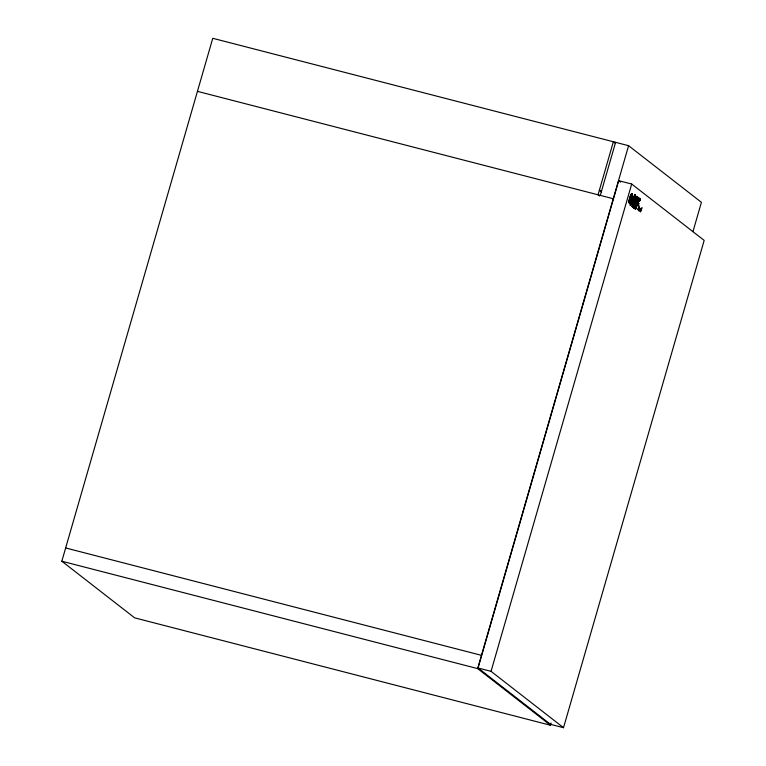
<?xml version="1.0" encoding="UTF-8"?>
<svg xmlns="http://www.w3.org/2000/svg" width="766" height="766" viewBox="0 0 766 766"><rect width="100%" height="100%" fill="white"/><g stroke="black" fill="none" stroke-linecap="round" stroke-linejoin="round"><path stroke-width="1.15" d="M637.408 209.463L637.733 208.984M551.118 723.027L550.476 725.239L134.653 617.846L61.826 561.219L212.756 38.3L628.589 145.693L701.417 202.32L692.943 231.667M600.285 195.378L615.596 142.332M550.476 725.239L477.658 668.603L628.589 145.693M478.051 667.981L618.698 180.68L631.691 184.041L704.174 240.4L563.517 727.7L550.524 724.349L478.051 667.981L491.044 671.342L563.517 727.7M491.044 671.342L631.691 184.041M641.774 208.113L642.032 207.49M631.998 197.484L632.323 196.948M631.49 194.449L632.343 193.779M633.032 207.347L634.104 205.642M635.1 208.955L636.9 206.083M630.59 195.177L631.51 193.712M630.159 196.201L631.883 193.472M629.891 196.986L630.523 195.981M631.758 194.373L632.228 193.616M629.518 198.27L629.92 197.628M629.393 198.825L629.757 198.241M630.456 197.13L631.452 195.55M632.046 194.612L632.41 194.028M629.279 199.351L629.633 198.796M630.227 197.848L631.586 195.675M632.113 194.842L632.467 194.277M629.202 199.83L629.528 199.313M630.054 198.471L630.772 197.331M631.27 196.536L631.691 195.866M632.161 195.119L632.496 194.583M629.125 200.29L629.451 199.773M629.92 199.026L630.542 198.049M631.337 196.785L631.73 196.163M632.189 195.426L632.515 194.909M629.077 200.711L629.393 200.213M629.824 199.524L630.37 198.662M631.299 197.197L631.72 196.517M632.189 195.78L632.505 195.273M629.039 201.123L629.355 200.625M629.767 199.964L630.246 199.208M631.261 197.59L631.672 196.939M632.17 196.153L632.486 195.646M629.03 201.496L629.346 200.989M629.748 200.347L630.179 199.667M632.132 196.565L632.448 196.058M629.02 201.851L629.336 201.343M629.757 200.673L630.188 199.993M632.074 197.006L632.4 196.489M629.039 202.176L629.365 201.649M629.058 202.483L629.413 201.918M629.93 201.113L630.945 199.486M631.883 198.001L632.237 197.436M629.125 202.741L629.489 202.157M630.121 201.152L630.839 200.003M631.749 198.566L632.122 197.973M629.192 202.98L629.604 202.32M631.577 199.179L631.988 198.538M629.307 203.143L629.786 202.387M631.356 199.888L631.826 199.141M629.461 203.249L630.112 202.214M630.993 200.816L631.615 199.821M634.353 195.474L634.784 194.794M629.681 203.249L631.347 200.596M633.769 196.747L634.928 194.909M630.083 202.961L630.925 201.621M633.185 198.03L635.081 195.024M632.601 199.304L635.225 195.139M632.017 200.587L635.378 195.253M631.433 201.86L635.464 195.454M630.839 203.143L633.875 198.337M634.229 197.762L635.32 196.029M630.255 204.426L633.348 199.524M634.076 198.356L635.186 196.603M630.083 205.058L632.812 200.711M633.922 198.949L635.043 197.178M630.227 205.173L632.592 201.42M633.769 199.543L634.899 197.752M630.37 205.288L632.735 201.535M633.616 200.127L634.755 198.327M630.523 205.403L631.222 204.283M631.778 203.411L632.888 201.64M633.463 200.721L634.612 198.901M631.921 203.517L633.032 201.755M633.31 201.314L634.468 199.486M632.074 203.632L634.325 200.06M636.374 196.805L636.699 196.287M632.218 203.746L634.181 200.635M636.106 197.58L636.852 196.402M632.362 203.861L634.037 201.209M635.837 198.356L636.996 196.517M632.515 203.976L633.894 201.784M635.569 199.131L637.14 196.632M632.534 204.292L633.75 202.358M635.301 199.907L637.293 196.747M632.381 204.886L633.616 202.933M635.033 200.673L637.436 196.862M632.228 205.47L633.472 203.507M634.765 201.448L636.498 198.691M636.584 198.566L637.58 196.986M632.084 206.064L633.329 204.082M634.497 202.224L636.24 199.466M636.728 198.681L637.705 197.13M631.998 206.542L633.185 204.656M634.229 203L635.972 200.232M636.862 198.815L637.819 197.302M632.142 206.657L633.042 205.24M633.961 203.775L635.713 200.998M636.948 199.036L637.896 197.532M632.295 206.772L632.898 205.815M633.693 204.541L635.818 201.171M636.948 199.38L637.925 197.829M632.438 206.887L632.754 206.389M633.425 205.317L635.981 201.257M636.872 199.859L637.934 198.164M633.166 206.092L634.899 203.325M635.148 202.942L636.22 201.228M636.661 200.529L637.896 198.566M632.898 206.868L634.641 204.101M635.292 203.057L637.829 199.036M632.879 207.232L634.372 204.876M635.426 203.201L637.724 199.553M635.502 203.421L637.561 200.146M633.176 207.462L634.258 205.757M635.502 203.766L637.312 200.893M638.585 198.873L639.064 198.116M633.319 207.576L634.401 205.863M635.426 204.244L636.23 202.961M638.317 199.648L639.208 198.231M633.472 207.691L634.593 205.91M635.234 204.895L636.23 203.306M638.049 200.424L639.351 198.346M633.616 207.806L636.22 203.679M637.781 201.19L639.505 198.461M633.769 207.921L636.163 204.12M637.513 201.965L639.648 198.576M633.932 208.017L636.058 204.637M637.245 202.741L639.802 198.691M634.095 208.093L635.914 205.211M636.986 203.517L638.767 200.682M638.854 200.548L639.945 198.806M634.305 208.113L635.684 205.92M636.718 204.292L638.499 201.448M638.997 200.663L640.089 198.921M634.688 207.845L635.273 206.916M636.45 205.058L638.241 202.214M639.15 200.769L640.242 199.036M636.182 205.834L638.021 202.904M639.294 200.884L640.386 199.15M635.914 206.609L638.174 203.019M639.438 200.998L640.433 199.438M635.646 207.385L638.317 203.134M639.591 201.113L640.156 200.213M635.378 208.161L637.168 205.317M637.36 205.001L638.471 203.249M637.513 205.116L638.614 203.363M635.244 209.07L636.632 206.849M637.657 205.231L638.758 203.478M635.387 209.185L636.374 207.624M637.81 205.345L638.911 203.593M635.541 209.3L636.106 208.39M637.954 205.46L638.71 204.254M638.097 205.575L638.451 205.02M638.7 207.069L639.428 205.91M638.384 207.912L638.834 207.203M639.342 207.787L639.648 207.308M639.093 208.534L639.476 207.931M638.241 210.238L639.217 208.678M639.849 209.08L640.165 208.582M639.581 209.855L639.983 209.223M639.313 210.631L639.667 210.066M640.309 209.396L640.606 208.917M640.041 210.171L640.395 209.606M639.773 210.947L640.127 210.382M640.711 209.463L641.228 208.63M640.405 210.296L640.807 209.654M641.506 208.888L641.86 208.323M640.137 211.406L641.056 210.66M641.219 209.692L641.592 209.108M640.941 210.487L641.324 209.884M629.815 200.931L630.332 200.118M638.672 210.947L639.179 210.143M640.481 211.914L640.788 211.435M638.183 208.591L638.509 208.084M629.681 197.666L630.131 196.958M601.597 190.839L599.366 190.265L601.645 192.027M197.446 91.346L613.279 198.739M65.656 547.958L481.488 655.342M61.826 561.219L477.658 668.603M614.887 142.936L613.365 141.758L598.055 194.803L599.577 195.991M618.698 180.68L620.584 182.145"/></g></svg>
